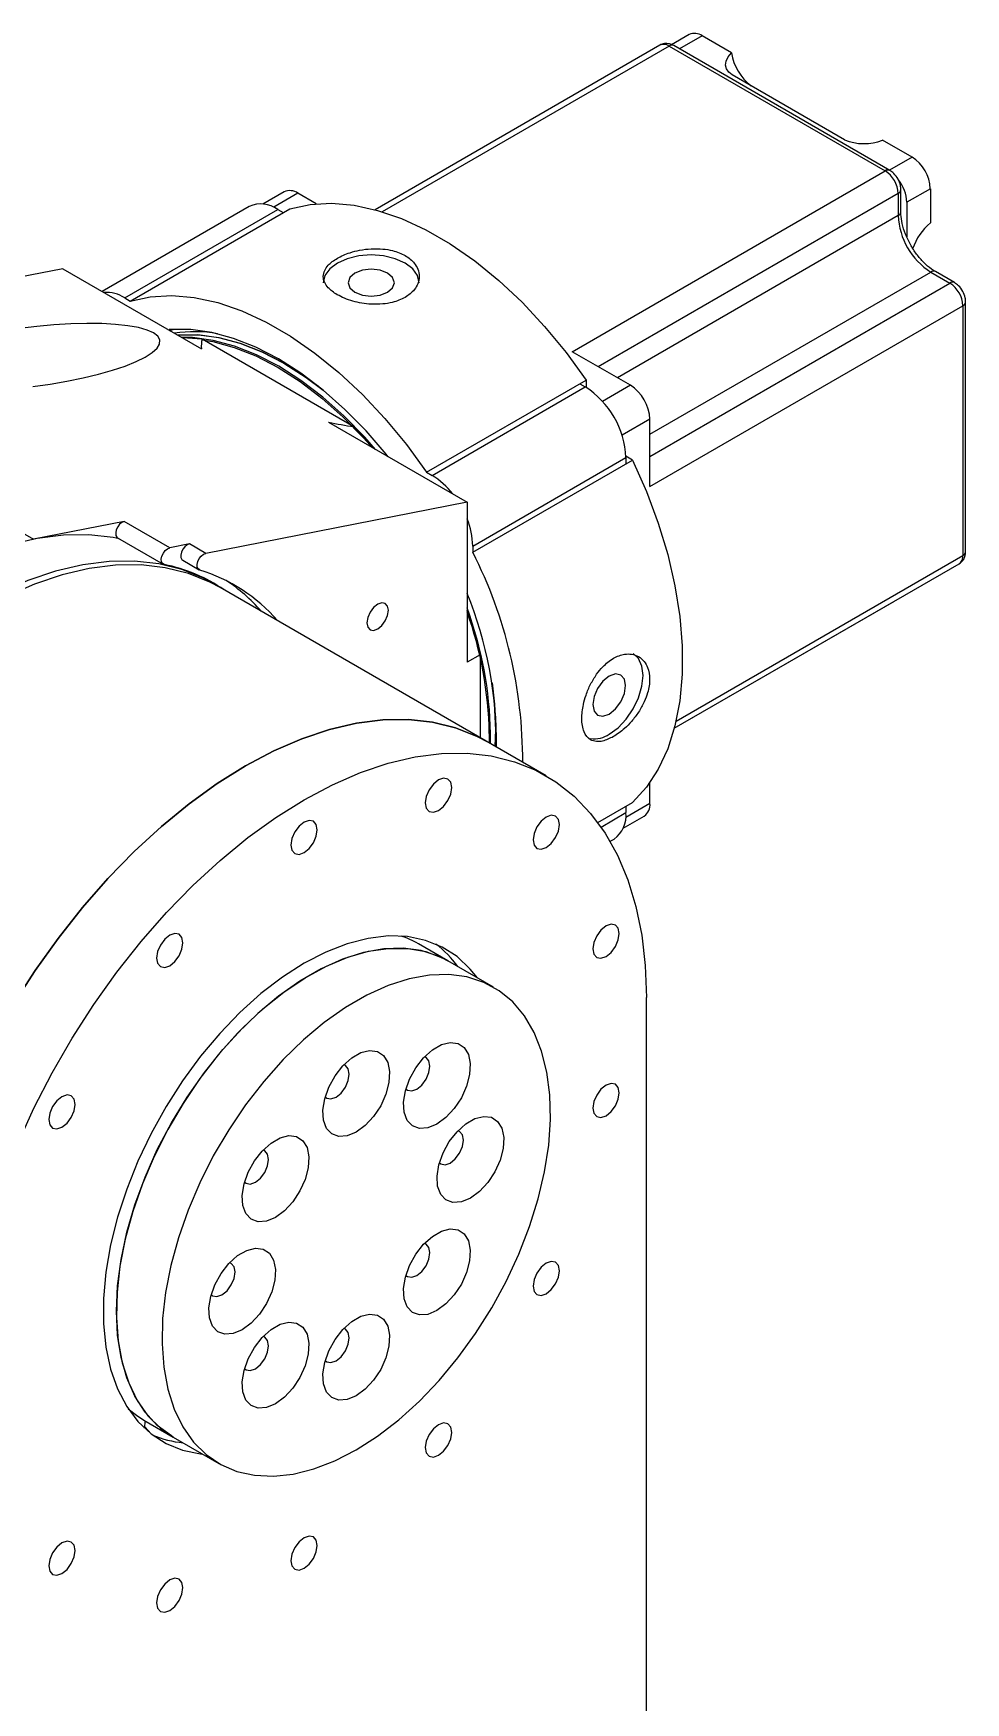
# Model space of a CAD drawing. Header units: millimetres. Extents: x 228 to 8791, y 273 to 5008.
# Drawn here: x 1382.3 to 1483.4, y 935.5 to 1116.4 of the extents above; entities that cross this region are included whole.
import ezdxf

# ---------------------------------------------------------------- set-up
doc = ezdxf.new("R2010")
doc.units = ezdxf.units.MM

msp = doc.modelspace()

# ---------------------------------------------------------------- linework, layer by layer
at = {"color": 7, "linetype": 'Continuous', "lineweight": 25}
for p, q in [((1450.202, 1115.103), (1419.316, 1097.273)), ((1451.202, 1115.004), (1420.097, 1097.047)), ((1451.202, 1115.004), (1474.635, 1101.476)), ((1453.387, 1116.257), (1451.467, 1115.148)), ((1475.135, 1101.525), (1451.702, 1115.053)), ((1454.787, 1116.118), (1452.322, 1114.695)), ((1457.982, 1114.274), (1454.787, 1116.118)), ((1470.214, 1104.859), (1458.052, 1111.88)), ((1477.556, 1102.974), (1474.361, 1104.818)), ((1477.556, 1102.974), (1475.091, 1101.551)), ((1440.694, 1081.882), (1474.635, 1101.476)), ((1409.446, 1099.204), (1407.16, 1097.884)), ((1410.946, 1099.055), (1408.321, 1097.539)), ((1412.92, 1097.916), (1410.946, 1099.055)), ((1476.05, 1099.026), (1443.523, 1080.249)), ((1476.05, 1099.026), (1476.05, 1096.634)), ((1476.343, 1097.042), (1476.343, 1099.434)), ((1479.536, 1099.545), (1476.99, 1098.075)), ((1479.536, 1099.545), (1479.536, 1095.855)), ((1405.651, 1097.614), (1389.713, 1088.413)), ((1392.159, 1087.711), (1408.776, 1097.304)), ((1392.747, 1087.372), (1410.071, 1097.373)), ((1408.776, 1097.304), (1409.364, 1096.964)), ((1476.05, 1096.634), (1445.595, 1079.053)), ((1476.99, 1098.075), (1476.99, 1094.314)), ((1385.455, 1090.871), (1345.133, 1082.983)), ((1385.455, 1090.871), (1400.474, 1082.201)), ((1449.13, 1072.929), (1479.585, 1090.51)), ((1449.13, 1070.537), (1481.657, 1089.314)), ((1479.585, 1090.51), (1481.657, 1089.314)), ((1482.157, 1089.364), (1480.085, 1090.56)), ((1392.159, 1087.711), (1392.747, 1087.372)), ((1449.13, 1067.271), (1483.071, 1086.865)), ((1483.071, 1086.865), (1483.071, 1059.804)), ((1483.364, 1060.213), (1483.364, 1087.273)), ((1397.037, 1084.185), (1397.408, 1084.299)), ((1397.209, 1084.24), (1397.373, 1084.297)), ((1345.133, 1082.983), (1382.256, 1061.553)), ((1400.55, 1083.25), (1398.416, 1083.389)), ((1417.03, 1073.736), (1400.55, 1083.25)), ((1447.009, 1078.237), (1440.694, 1081.882)), ((1424.903, 1068.808), (1442.227, 1078.809)), ((1441.52, 1078.401), (1442.109, 1078.061)), ((1442.227, 1078.809), (1442.227, 1077.991)), ((1425.492, 1068.469), (1442.109, 1078.061)), ((1447.009, 1078.237), (1443.987, 1076.493)), ((1414.277, 1074.233), (1429.296, 1065.562)), ((1419.163, 1071.412), (1417.03, 1073.736)), ((1449.13, 1074.562), (1446.109, 1072.818)), ((1449.13, 1067.271), (1449.13, 1074.562)), ((1429.911, 1060.814), (1446.528, 1070.407)), ((1429.911, 1060.135), (1447.235, 1070.136)), ((1447.235, 1070.136), (1446.526, 1070.545)), ((1446.528, 1070.407), (1446.528, 1069.727)), ((1424.903, 1068.808), (1425.492, 1068.469)), ((1429.296, 1065.562), (1400.946, 1060.017)), ((1429.296, 1065.562), (1429.296, 1048.219)), ((1392.109, 1063.48), (1382.256, 1061.553)), ((1397.058, 1060.623), (1392.109, 1063.48)), ((1391.387, 1061.711), (1396.336, 1058.853)), ((1399.178, 1061.037), (1397.058, 1060.623)), ((1400.946, 1060.017), (1399.178, 1061.037)), ((1429.911, 1060.814), (1429.911, 1060.135)), ((1398.456, 1059.268), (1400.224, 1058.247)), ((1451.769, 1041.058), (1482.657, 1058.889)), ((1451.965, 1041.847), (1483.071, 1059.804)), ((1401.804, 1056.735), (1400.658, 1057.396)), ((1437.866, 1035.916), (1402.511, 1056.326)), ((1451.769, 1041.056), (1475.635, 1054.834)), ((1475.669, 1054.854), (1475.635, 1054.834)), ((1430.71, 1049.035), (1429.296, 1048.219)), ((1430.71, 1049.035), (1430.71, 1040.047)), ((1431.7, 1040.494), (1431.683, 1039.486)), ((1431.822, 1039.406), (1431.841, 1040.494)), ((1432.352, 1039.099), (1432.407, 1040.903)), ((1432.407, 1040.821), (1432.357, 1039.097)), ((1449.13, 1032.919), (1449.13, 1035.199)), ((1443.484, 1030.837), (1447.235, 1033.003)), ((1443.828, 1030.356), (1446.528, 1031.915)), ((1446.222, 1030.225), (1448.509, 1031.545)), ((1449.13, 1032.919), (1446.505, 1031.403)), ((1446.528, 1032.594), (1446.528, 1031.915)), ((1444.81, 1028.809), (1445.233, 1029.053)), ((1427.222, 1015.845), (1424.008, 1017.701)), ((1432.172, 1012.988), (1427.222, 1015.845)), ((1448.741, 826.116), (1448.741, 1011.879)), ((1394.236, 966.079), (1397.428, 964.236)), ((1394.325, 965.183), (1394.409, 965.981)), ((1394.358, 965.36), (1395.026, 964.585)), ((1397.428, 964.236), (1402.378, 961.378))]:
    msp.add_line(p, q, dxfattribs=at)
at = {"color": 7, "linetype": 'Continuous', "lineweight": 25, "flags": 128}
for points in [[(1458.052, 1111.88), (1457.666, 1112.176), (1457.423, 1112.534), (1457.333, 1112.939), (1457.399, 1113.376), (1457.618, 1113.827), (1457.982, 1114.274)], [(1410.071, 1097.373), (1412.261, 1097.844), (1414.591, 1097.972), (1417.037, 1097.758), (1419.574, 1097.201), (1422.178, 1096.309), (1424.821, 1095.09), (1427.477, 1093.557), (1430.121, 1091.724), (1432.724, 1089.61), (1435.261, 1087.237), (1437.707, 1084.628), (1440.037, 1081.809), (1442.227, 1078.809)], [(1424.101, 1089.361), (1423.924, 1090.138), (1423.405, 1090.862), (1422.578, 1091.484), (1421.501, 1091.961), (1420.247, 1092.261), (1418.901, 1092.363), (1417.555, 1092.261), (1416.301, 1091.961), (1415.224, 1091.484), (1414.398, 1090.862), (1413.879, 1090.138), (1413.701, 1089.361), (1413.701, 1089.361)], [(1420.678, 1088.336), (1421.223, 1088.806), (1421.414, 1089.361), (1421.223, 1089.916), (1420.678, 1090.387), (1419.863, 1090.701), (1418.901, 1090.812), (1417.94, 1090.701), (1417.125, 1090.387), (1416.58, 1089.916), (1416.389, 1089.361), (1416.58, 1088.806), (1417.125, 1088.336), (1417.94, 1088.021), (1418.901, 1087.911), (1419.863, 1088.021), (1420.678, 1088.336)], [(1392.747, 1087.372), (1394.937, 1087.843), (1397.267, 1087.971), (1399.713, 1087.757), (1402.25, 1087.2), (1404.854, 1086.308), (1407.497, 1085.089), (1410.153, 1083.556), (1412.796, 1081.723), (1415.4, 1079.609), (1417.937, 1077.236), (1420.383, 1074.627), (1422.713, 1071.808), (1424.903, 1068.808)], [(1382.192, 1078.108), (1384.061, 1078.367), (1385.893, 1078.679), (1387.655, 1079.037), (1389.315, 1079.436), (1390.844, 1079.869), (1392.215, 1080.328), (1393.401, 1080.804), (1394.384, 1081.29), (1395.144, 1081.775), (1395.669, 1082.253), (1395.948, 1082.713), (1395.977, 1083.149), (1395.756, 1083.551), (1395.288, 1083.913), (1394.581, 1084.229), (1393.649, 1084.492), (1392.508, 1084.699), (1391.179, 1084.845), (1389.684, 1084.927), (1388.052, 1084.945), (1386.311, 1084.897), (1384.492, 1084.786), (1382.629, 1084.612), (1380.754, 1084.379)], [(1420.744, 1070.499), (1420.518, 1070.78), (1418.332, 1073.306), (1416.046, 1075.625), (1413.682, 1077.71), (1411.266, 1079.54), (1408.825, 1081.095), (1406.384, 1082.359), (1403.968, 1083.317), (1401.605, 1083.961), (1399.318, 1084.283), (1397.132, 1084.28), (1396.987, 1084.268)], [(1397.88, 1083.698), (1397.936, 1083.703), (1400.079, 1083.727), (1402.325, 1083.426), (1404.648, 1082.804), (1407.024, 1081.867), (1409.426, 1080.625), (1411.828, 1079.093), (1413.701, 1077.694)], [(1413.197, 1078.101), (1411.892, 1079.057), (1409.497, 1080.584), (1407.102, 1081.822), (1404.734, 1082.756), (1402.417, 1083.377), (1400.178, 1083.677), (1398.042, 1083.653), (1397.97, 1083.646)], [(1419.373, 1071.291), (1418.208, 1072.608), (1415.962, 1074.9), (1413.638, 1076.96), (1411.263, 1078.767), (1408.86, 1080.299), (1406.458, 1081.54), (1404.082, 1082.477), (1401.759, 1083.099), (1399.513, 1083.4), (1398.348, 1083.428)], [(1400.749, 1083.135), (1401.71, 1082.968), (1404.026, 1082.348), (1406.395, 1081.414), (1408.79, 1080.176), (1411.184, 1078.649), (1413.553, 1076.848), (1415.869, 1074.794), (1418.108, 1072.51), (1419.006, 1071.503)], [(1447.235, 1070.136), (1448.738, 1066.738), (1450.014, 1063.311), (1451.051, 1059.888), (1451.838, 1056.504), (1452.367, 1053.193), (1452.632, 1049.987), (1452.632, 1046.919), (1452.367, 1044.021), (1451.838, 1041.32), (1451.051, 1038.844), (1450.014, 1036.618), (1448.738, 1034.664), (1447.235, 1033.003)], [(1392.109, 1063.48), (1391.859, 1063.377), (1391.613, 1063.172), (1391.402, 1062.892), (1391.252, 1062.572), (1391.183, 1062.252), (1391.203, 1061.974), (1391.31, 1061.772), (1391.387, 1061.711)], [(1391.568, 1061.606), (1390.91, 1061.734), (1388.275, 1062.026), (1385.518, 1061.991), (1382.66, 1061.629), (1379.719, 1060.942), (1376.716, 1059.936), (1373.672, 1058.616), (1370.606, 1056.993), (1367.54, 1055.077), (1364.496, 1052.881), (1361.493, 1050.42), (1358.552, 1047.712), (1355.694, 1044.774), (1352.937, 1041.626), (1350.462, 1038.505)], [(1396.439, 1058.814), (1396.259, 1058.914), (1396.153, 1059.116), (1396.133, 1059.395), (1396.202, 1059.714), (1396.352, 1060.034), (1396.563, 1060.315), (1396.809, 1060.519), (1397.058, 1060.623)], [(1399.178, 1061.037), (1398.934, 1060.937), (1398.692, 1060.739), (1398.483, 1060.467), (1398.331, 1060.154), (1398.256, 1059.839), (1398.266, 1059.56), (1398.36, 1059.351), (1398.456, 1059.268)], [(1402.155, 1056.526), (1400.698, 1057.321), (1398.357, 1058.259), (1395.86, 1058.877), (1393.224, 1059.169), (1390.468, 1059.133), (1387.61, 1058.771), (1384.669, 1058.085), (1381.666, 1057.078), (1378.621, 1055.759), (1375.556, 1054.135), (1372.49, 1052.219), (1369.445, 1050.023), (1366.443, 1047.563), (1363.502, 1044.854), (1360.644, 1041.916), (1357.887, 1038.769), (1355.251, 1035.434), (1353.739, 1033.356)], [(1402.511, 1056.326), (1401.406, 1056.913), (1399.064, 1057.851), (1396.567, 1058.468), (1393.931, 1058.76), (1391.175, 1058.725), (1388.317, 1058.363), (1385.376, 1057.676), (1382.373, 1056.67), (1379.328, 1055.351), (1376.263, 1053.727), (1373.197, 1051.811), (1370.153, 1049.615), (1367.15, 1047.155), (1364.209, 1044.446), (1361.351, 1041.508), (1358.594, 1038.361), (1355.958, 1035.025), (1354.445, 1032.947)], [(1400.295, 1058.217), (1400.128, 1058.33), (1400.034, 1058.54), (1400.023, 1058.819), (1400.099, 1059.134), (1400.251, 1059.446), (1400.46, 1059.718), (1400.702, 1059.916), (1400.946, 1060.017)], [(1419.598, 1051.825), (1420.044, 1052.185), (1420.423, 1052.696), (1420.675, 1053.279), (1420.764, 1053.846), (1420.675, 1054.31), (1420.423, 1054.601), (1420.044, 1054.675), (1419.598, 1054.52), (1419.151, 1054.159), (1418.773, 1053.649), (1418.52, 1053.066), (1418.431, 1052.499), (1418.52, 1052.034), (1418.773, 1051.743), (1419.151, 1051.67), (1419.598, 1051.825)], [(1430.71, 1049.035), (1429.798, 1052.35), (1429.296, 1053.862)], [(1444.711, 1040.412), (1445.662, 1041.106), (1446.549, 1042.042), (1447.311, 1043.157), (1447.895, 1044.373), (1448.262, 1045.61), (1448.388, 1046.781), (1448.262, 1047.807), (1447.895, 1048.619), (1447.311, 1049.161), (1447.311, 1049.162)], [(1432.007, 1045.985), (1432.281, 1043.668), (1432.407, 1040.821)], [(1444.711, 1042.607), (1445.391, 1043.155), (1445.967, 1043.933), (1446.352, 1044.821), (1446.487, 1045.684), (1446.352, 1046.391), (1445.967, 1046.834), (1445.391, 1046.946), (1444.711, 1046.71), (1444.031, 1046.161), (1443.454, 1045.384), (1443.069, 1044.496), (1442.934, 1043.633), (1443.069, 1042.926), (1443.454, 1042.482), (1444.031, 1042.37), (1444.711, 1042.607)], [(1432.407, 1040.903), (1432.282, 1043.741), (1432.107, 1045.345)], [(1431.502, 1039.59), (1430.397, 1040.176), (1428.056, 1041.115), (1425.559, 1041.732), (1422.923, 1042.024), (1420.166, 1041.989), (1417.308, 1041.627), (1414.367, 1040.94), (1411.364, 1039.934), (1408.32, 1038.614), (1405.254, 1036.991), (1402.189, 1035.075), (1399.144, 1032.879), (1396.141, 1030.418), (1393.2, 1027.71), (1390.342, 1024.772), (1387.586, 1021.624), (1384.95, 1018.289), (1382.453, 1014.789), (1380.111, 1011.147)], [(1380.111, 1011.147), (1382.453, 1014.789), (1384.95, 1018.289), (1387.586, 1021.624), (1390.342, 1024.772), (1393.2, 1027.71), (1396.141, 1030.418), (1399.144, 1032.879), (1402.189, 1035.075), (1405.254, 1036.991), (1408.32, 1038.614), (1411.364, 1039.934), (1414.367, 1040.94), (1417.308, 1041.627), (1420.166, 1041.989), (1422.923, 1042.024), (1425.559, 1041.732), (1428.056, 1041.115), (1430.397, 1040.176), (1431.502, 1039.59)], [(1380.54, 995.954), (1382.323, 999.867), (1384.306, 1003.716), (1386.475, 1007.473), (1388.817, 1011.115), (1391.314, 1014.615), (1393.949, 1017.95), (1396.706, 1021.098), (1399.564, 1024.036), (1402.505, 1026.744), (1405.508, 1029.205), (1408.553, 1031.401), (1411.618, 1033.317), (1414.684, 1034.94), (1417.728, 1036.26), (1420.731, 1037.266), (1423.672, 1037.953), (1426.53, 1038.315), (1429.287, 1038.35), (1431.923, 1038.058), (1434.42, 1037.441), (1436.761, 1036.503), (1438.93, 1035.25), (1440.913, 1033.691), (1442.696, 1031.837), (1444.267, 1029.7), (1445.614, 1027.294), (1446.73, 1024.638), (1447.605, 1021.747), (1448.235, 1018.643), (1448.614, 1015.346), (1448.741, 1011.879)], [(1426.191, 1032.153), (1426.739, 1032.595), (1427.204, 1033.222), (1427.514, 1033.937), (1427.623, 1034.633), (1427.514, 1035.203), (1427.204, 1035.56), (1426.739, 1035.65), (1426.191, 1035.46), (1425.643, 1035.018), (1425.179, 1034.391), (1424.868, 1033.675), (1424.759, 1032.98), (1424.868, 1032.41), (1425.179, 1032.053), (1425.643, 1031.962), (1426.191, 1032.153)], [(1437.878, 1028.137), (1438.426, 1028.579), (1438.89, 1029.206), (1439.201, 1029.922), (1439.31, 1030.617), (1439.201, 1031.187), (1438.89, 1031.544), (1438.426, 1031.635), (1437.878, 1031.444), (1437.33, 1031.002), (1436.865, 1030.375), (1436.555, 1029.66), (1436.446, 1028.964), (1436.555, 1028.394), (1436.865, 1028.037), (1437.33, 1027.947), (1437.878, 1028.137)], [(1411.618, 1027.581), (1412.166, 1028.023), (1412.631, 1028.65), (1412.941, 1029.365), (1413.05, 1030.061), (1412.941, 1030.631), (1412.631, 1030.988), (1412.166, 1031.078), (1411.618, 1030.888), (1411.07, 1030.446), (1410.606, 1029.819), (1410.295, 1029.103), (1410.186, 1028.408), (1410.295, 1027.838), (1410.606, 1027.481), (1411.07, 1027.39), (1411.618, 1027.581)], [(1397.045, 1015.327), (1397.593, 1015.769), (1398.058, 1016.396), (1398.368, 1017.111), (1398.477, 1017.807), (1398.368, 1018.377), (1398.058, 1018.734), (1397.593, 1018.824), (1397.045, 1018.634), (1396.497, 1018.192), (1396.033, 1017.565), (1395.722, 1016.85), (1395.613, 1016.154), (1395.722, 1015.584), (1396.033, 1015.227), (1396.497, 1015.137), (1397.045, 1015.327)], [(1444.364, 1016.329), (1444.912, 1016.772), (1445.376, 1017.398), (1445.686, 1018.114), (1445.795, 1018.809), (1445.686, 1019.379), (1445.376, 1019.737), (1444.912, 1019.827), (1444.364, 1019.636), (1443.816, 1019.194), (1443.351, 1018.568), (1443.041, 1017.852), (1442.932, 1017.156), (1443.041, 1016.586), (1443.351, 1016.229), (1443.816, 1016.139), (1444.364, 1016.329)], [(1430.407, 1014.006), (1429.642, 1014.965), (1428.215, 1016.309), (1426.594, 1017.35), (1424.796, 1018.075), (1422.845, 1018.476), (1420.762, 1018.549), (1418.571, 1018.292), (1416.299, 1017.709), (1413.973, 1016.807), (1411.618, 1015.595), (1409.264, 1014.088), (1406.937, 1012.305), (1404.665, 1010.265), (1402.475, 1007.992), (1400.391, 1005.514), (1398.44, 1002.86), (1396.643, 1000.06), (1395.021, 997.147), (1393.594, 994.155), (1392.379, 991.121), (1391.389, 988.078), (1390.636, 985.063), (1390.129, 982.111), (1389.874, 979.257), (1389.874, 976.535), (1390.129, 973.975), (1390.636, 971.609), (1391.389, 969.463), (1392.379, 967.563), (1393.594, 965.932), (1395.021, 964.588), (1396.643, 963.548), (1398.44, 962.822), (1400.391, 962.421), (1400.614, 962.397)], [(1391.256, 977.878), (1391.384, 980.628), (1391.766, 983.492), (1392.398, 986.436), (1393.271, 989.424), (1394.376, 992.419), (1395.699, 995.386), (1397.223, 998.287), (1398.931, 1001.089), (1400.802, 1003.756), (1402.812, 1006.257), (1404.938, 1008.561), (1407.153, 1010.64), (1409.431, 1012.469), (1411.745, 1014.026), (1414.065, 1015.291), (1416.364, 1016.251), (1418.615, 1016.892), (1420.789, 1017.207), (1422.86, 1017.192), (1424.803, 1016.848), (1426.595, 1016.178), (1427.222, 1015.845)], [(1427.222, 1015.845), (1426.162, 1016.376), (1424.331, 1016.965), (1422.353, 1017.227), (1420.254, 1017.159), (1418.058, 1016.762), (1415.793, 1016.04), (1413.486, 1015.003), (1411.165, 1013.663), (1408.857, 1012.036), (1406.592, 1010.143), (1404.397, 1008.005), (1402.298, 1005.649), (1400.32, 1003.104), (1398.488, 1000.4), (1396.824, 997.57), (1395.349, 994.649), (1394.079, 991.672), (1393.031, 988.675), (1392.217, 985.695), (1391.647, 982.767), (1391.328, 979.928), (1391.264, 977.212), (1391.456, 974.651), (1391.901, 972.277), (1392.594, 970.119), (1393.526, 968.202), (1394.687, 966.551), (1396.062, 965.185), (1397.428, 964.236)], [(1417.275, 962.853), (1419.593, 964.339), (1421.882, 966.102), (1424.116, 968.121), (1426.267, 970.371), (1428.308, 972.825), (1430.216, 975.454), (1431.966, 978.225), (1433.538, 981.105), (1434.913, 984.058), (1436.074, 987.05), (1437.006, 990.043), (1437.699, 993.001), (1438.144, 995.889), (1438.336, 998.671), (1438.272, 1001.313), (1437.953, 1003.785), (1437.383, 1006.054), (1436.569, 1008.095), (1435.521, 1009.881), (1434.252, 1011.392), (1432.776, 1012.61), (1431.112, 1013.518), (1429.28, 1014.107), (1427.303, 1014.369), (1425.203, 1014.301), (1423.008, 1013.904), (1420.743, 1013.183), (1418.436, 1012.146), (1416.114, 1010.806), (1413.807, 1009.179), (1411.542, 1007.285), (1409.347, 1005.147), (1407.247, 1002.791), (1405.27, 1000.246), (1403.438, 997.542), (1401.774, 994.713), (1400.298, 991.792), (1399.029, 988.815), (1397.981, 985.818), (1397.167, 982.838), (1396.597, 979.91), (1396.278, 977.071), (1396.214, 974.354), (1396.406, 971.794), (1396.851, 969.42), (1397.544, 967.261), (1398.476, 965.345), (1399.637, 963.694), (1401.012, 962.327), (1402.584, 961.263), (1404.334, 960.513), (1406.242, 960.087), (1408.283, 959.99), (1410.434, 960.222), (1412.668, 960.782), (1414.957, 961.663), (1417.275, 962.853)], [(1417.275, 997.288), (1416.297, 996.878), (1415.392, 996.81), (1414.626, 997.087), (1414.057, 997.69), (1413.727, 998.573), (1413.66, 999.671), (1413.86, 1000.903), (1414.314, 1002.177), (1414.988, 1003.398), (1415.831, 1004.477), (1416.782, 1005.333), (1417.768, 1005.903), (1418.719, 1006.144), (1419.562, 1006.039), (1420.236, 1005.595), (1420.69, 1004.845), (1420.89, 1003.845), (1420.823, 1002.669), (1420.493, 1001.405), (1419.923, 1000.145), (1419.158, 998.984), (1418.253, 998.007), (1417.275, 997.288)], [(1426.025, 998.154), (1425.047, 997.744), (1424.142, 997.676), (1423.376, 997.953), (1422.807, 998.556), (1422.477, 999.439), (1422.41, 1000.537), (1422.61, 1001.769), (1423.064, 1003.043), (1423.738, 1004.264), (1424.581, 1005.343), (1425.532, 1006.199), (1426.518, 1006.769), (1427.469, 1007.01), (1428.312, 1006.905), (1428.986, 1006.461), (1429.44, 1005.711), (1429.64, 1004.711), (1429.573, 1003.535), (1429.243, 1002.271), (1428.673, 1001.011), (1427.908, 999.85), (1427.003, 998.873), (1426.025, 998.154)], [(1415.083, 1001.084), (1415.631, 1001.527), (1416.095, 1002.153), (1416.406, 1002.869), (1416.515, 1003.565), (1416.406, 1004.134), (1416.095, 1004.492), (1415.913, 1004.564)], [(1423.833, 1001.95), (1424.381, 1002.393), (1424.845, 1003.019), (1425.156, 1003.735), (1425.265, 1004.431), (1425.156, 1005), (1424.845, 1005.358), (1424.663, 1005.43)], [(1444.364, 999.068), (1444.912, 999.51), (1445.376, 1000.137), (1445.686, 1000.853), (1445.795, 1001.548), (1445.686, 1002.118), (1445.376, 1002.475), (1444.912, 1002.566), (1444.364, 1002.375), (1443.816, 1001.933), (1443.351, 1001.306), (1443.041, 1000.591), (1442.932, 999.895), (1443.041, 999.325), (1443.351, 998.968), (1443.816, 998.878), (1444.364, 999.068)], [(1385.358, 997.818), (1385.906, 998.26), (1386.371, 998.887), (1386.681, 999.603), (1386.79, 1000.298), (1386.681, 1000.868), (1386.371, 1001.225), (1385.906, 1001.316), (1385.358, 1001.125), (1384.81, 1000.683), (1384.346, 1000.056), (1384.035, 999.341), (1383.926, 998.645), (1384.035, 998.075), (1384.346, 997.718), (1384.81, 997.628), (1385.358, 997.818)], [(1413.916, 1001.106), (1414.07, 1000.984), (1414.535, 1000.894), (1415.083, 1001.084)], [(1422.666, 1001.972), (1422.82, 1001.85), (1423.285, 1001.76), (1423.833, 1001.95)], [(1429.649, 990.142), (1428.672, 989.733), (1427.766, 989.664), (1427.001, 989.941), (1426.432, 990.544), (1426.101, 991.427), (1426.034, 992.525), (1426.235, 993.757), (1426.689, 995.031), (1427.362, 996.253), (1428.206, 997.331), (1429.156, 998.188), (1430.143, 998.757), (1431.093, 998.998), (1431.936, 998.893), (1432.61, 998.449), (1433.064, 997.699), (1433.265, 996.699), (1433.197, 995.523), (1432.867, 994.259), (1432.298, 992.999), (1431.532, 991.838), (1430.627, 990.861), (1429.649, 990.142)], [(1427.457, 993.939), (1428.005, 994.381), (1428.47, 995.007), (1428.78, 995.723), (1428.889, 996.419), (1428.78, 996.988), (1428.47, 997.346), (1428.288, 997.419)], [(1408.525, 988.051), (1407.547, 987.642), (1406.642, 987.573), (1405.876, 987.851), (1405.307, 988.453), (1404.977, 989.336), (1404.91, 990.434), (1405.11, 991.666), (1405.564, 992.94), (1406.238, 994.162), (1407.081, 995.241), (1408.032, 996.097), (1409.018, 996.667), (1409.969, 996.908), (1410.812, 996.802), (1411.486, 996.358), (1411.94, 995.609), (1412.14, 994.609), (1412.073, 993.433), (1411.743, 992.168), (1411.173, 990.909), (1410.408, 989.747), (1409.503, 988.771), (1408.525, 988.051)], [(1406.333, 991.848), (1406.881, 992.29), (1407.345, 992.917), (1407.656, 993.632), (1407.765, 994.328), (1407.656, 994.898), (1407.345, 995.255), (1407.163, 995.328)], [(1426.291, 993.96), (1426.445, 993.838), (1426.909, 993.748), (1427.457, 993.939)], [(1405.166, 991.869), (1405.32, 991.748), (1405.785, 991.657), (1406.333, 991.848)], [(1426.025, 977.945), (1425.047, 977.536), (1424.142, 977.468), (1423.376, 977.745), (1422.807, 978.347), (1422.477, 979.23), (1422.41, 980.329), (1422.61, 981.56), (1423.064, 982.834), (1423.738, 984.056), (1424.581, 985.135), (1425.532, 985.991), (1426.518, 986.561), (1427.469, 986.802), (1428.312, 986.697), (1428.986, 986.253), (1429.44, 985.503), (1429.64, 984.503), (1429.573, 983.327), (1429.243, 982.062), (1428.673, 980.803), (1427.908, 979.642), (1427.003, 978.665), (1426.025, 977.945)], [(1404.901, 975.855), (1403.923, 975.445), (1403.018, 975.377), (1402.252, 975.654), (1401.683, 976.257), (1401.352, 977.14), (1401.285, 978.238), (1401.486, 979.47), (1401.94, 980.744), (1402.614, 981.965), (1403.457, 983.044), (1404.407, 983.9), (1405.394, 984.47), (1406.344, 984.711), (1407.188, 984.606), (1407.861, 984.162), (1408.315, 983.412), (1408.516, 982.412), (1408.449, 981.236), (1408.118, 979.972), (1407.549, 978.712), (1406.784, 977.551), (1405.878, 976.574), (1404.901, 975.855)], [(1423.833, 981.742), (1424.381, 982.184), (1424.845, 982.811), (1425.156, 983.526), (1425.265, 984.222), (1425.156, 984.792), (1424.845, 985.149), (1424.663, 985.222)], [(1402.709, 979.651), (1403.257, 980.094), (1403.721, 980.72), (1404.031, 981.436), (1404.14, 982.132), (1404.031, 982.701), (1403.721, 983.059), (1403.539, 983.131)], [(1437.878, 979.772), (1438.426, 980.214), (1438.89, 980.841), (1439.201, 981.557), (1439.31, 982.252), (1439.201, 982.822), (1438.89, 983.179), (1438.426, 983.27), (1437.878, 983.079), (1437.33, 982.637), (1436.865, 982.01), (1436.555, 981.295), (1436.446, 980.599), (1436.555, 980.029), (1436.865, 979.672), (1437.33, 979.582), (1437.878, 979.772)], [(1422.666, 981.763), (1422.82, 981.642), (1423.285, 981.552), (1423.833, 981.742)], [(1401.542, 979.673), (1401.696, 979.551), (1402.161, 979.461), (1402.709, 979.651)], [(1397.428, 964.236), (1397.223, 964.357), (1395.699, 965.499), (1394.376, 966.938), (1393.271, 968.658), (1392.398, 970.637), (1391.766, 972.852), (1391.384, 975.275), (1391.256, 977.878)], [(1417.275, 968.709), (1416.297, 968.3), (1415.392, 968.231), (1414.626, 968.508), (1414.057, 969.111), (1413.727, 969.994), (1413.66, 971.092), (1413.86, 972.324), (1414.314, 973.598), (1414.988, 974.819), (1415.831, 975.898), (1416.782, 976.754), (1417.768, 977.324), (1418.719, 977.565), (1419.562, 977.46), (1420.236, 977.016), (1420.69, 976.266), (1420.89, 975.266), (1420.823, 974.09), (1420.493, 972.826), (1419.923, 971.566), (1419.158, 970.405), (1418.253, 969.428), (1417.275, 968.709)], [(1408.525, 967.843), (1407.547, 967.434), (1406.642, 967.365), (1405.876, 967.642), (1405.307, 968.245), (1404.977, 969.128), (1404.91, 970.226), (1405.11, 971.458), (1405.564, 972.732), (1406.238, 973.953), (1407.081, 975.032), (1408.032, 975.889), (1409.018, 976.458), (1409.969, 976.699), (1410.812, 976.594), (1411.486, 976.15), (1411.94, 975.4), (1412.14, 974.4), (1412.073, 973.224), (1411.743, 971.96), (1411.173, 970.7), (1410.408, 969.539), (1409.503, 968.562), (1408.525, 967.843)], [(1415.083, 972.506), (1415.631, 972.948), (1416.095, 973.574), (1416.406, 974.29), (1416.515, 974.986), (1416.406, 975.555), (1416.095, 975.913), (1415.913, 975.985)], [(1406.333, 971.64), (1406.881, 972.082), (1407.345, 972.708), (1407.656, 973.424), (1407.765, 974.12), (1407.656, 974.689), (1407.345, 975.047), (1407.163, 975.119)], [(1405.166, 971.661), (1405.32, 971.539), (1405.785, 971.449), (1406.333, 971.64)], [(1413.916, 972.527), (1414.07, 972.405), (1414.535, 972.315), (1415.083, 972.506)], [(1392.55, 967.296), (1393.427, 966.597), (1394.236, 966.079)], [(1426.191, 962.263), (1426.739, 962.706), (1427.204, 963.332), (1427.514, 964.048), (1427.623, 964.743), (1427.514, 965.313), (1427.204, 965.671), (1426.739, 965.761), (1426.191, 965.57), (1425.643, 965.128), (1425.179, 964.502), (1424.868, 963.786), (1424.759, 963.09), (1424.868, 962.52), (1425.179, 962.163), (1425.643, 962.073), (1426.191, 962.263)], [(1411.618, 950.009), (1412.166, 950.452), (1412.631, 951.078), (1412.941, 951.794), (1413.05, 952.49), (1412.941, 953.059), (1412.631, 953.417), (1412.166, 953.507), (1411.618, 953.316), (1411.07, 952.874), (1410.606, 952.248), (1410.295, 951.532), (1410.186, 950.836), (1410.295, 950.267), (1410.606, 949.909), (1411.07, 949.819), (1411.618, 950.009)], [(1385.358, 949.453), (1385.906, 949.895), (1386.371, 950.522), (1386.681, 951.238), (1386.79, 951.933), (1386.681, 952.503), (1386.371, 952.86), (1385.906, 952.951), (1385.358, 952.76), (1384.81, 952.318), (1384.346, 951.691), (1384.035, 950.976), (1383.926, 950.28), (1384.035, 949.71), (1384.346, 949.353), (1384.81, 949.263), (1385.358, 949.453)], [(1397.045, 945.438), (1397.593, 945.88), (1398.058, 946.506), (1398.368, 947.222), (1398.477, 947.918), (1398.368, 948.488), (1398.058, 948.845), (1397.593, 948.935), (1397.045, 948.745), (1396.497, 948.302), (1396.033, 947.676), (1395.722, 946.96), (1395.613, 946.264), (1395.722, 945.695), (1396.033, 945.337), (1396.497, 945.247), (1397.045, 945.438)]]:
    msp.add_lwpolyline(points, dxfattribs=at)
at = {"color": 7, "linetype": 'Continuous', "lineweight": 25}
for centre, radius, start, end in [((1453.967, 1114.973), 1.408, 54.38242, 114.30712), ((1450.616, 1114.186), 1.006, 54.38242, 114.30712), ((1451.495, 1114.595), 0.503, 65.69288, 125.61758), ((1463.403, 1115.066), 5.479, 188.3191, 232.79678), ((1472.337, 1109.91), 5.48, 247.20685, 291.67745), ((1475.237, 1099.349), 4.303, 2.60548, 57.39452), ((1474.928, 1101.067), 0.503, 65.70254, 125.61674), ((1472.979, 1098.887), 3.074, 2.60548, 57.39452), ((1472.707, 1097.877), 4.287, 2.64708, 38.00925), ((1410.068, 1097.828), 1.509, 54.38242, 114.30712), ((1475.842, 1099.484), 0.503, 294.37565, 354.29378), ((1406.945, 1094.749), 3.144, 54.38242, 114.30712), ((1475.842, 1097.092), 0.503, 294.39203, 354.10608), ((1483.726, 1096.983), 7.684, 182.60548, 237.39452), ((1483.704, 1090.966), 6.424, 130.44948, 161.30094), ((1479.877, 1090.113), 0.492, 64.75907, 126.31856), ((1481.95, 1088.905), 0.503, 65.70254, 125.61674), ((1480.001, 1086.725), 3.074, 2.60548, 57.39452), ((1390.134, 1084.562), 3.744, 57.26173, 93.42718), ((1482.864, 1087.323), 0.503, 294.37565, 354.29378), ((1399.712, 1069.676), 14.367, 79.91237, 98.60246), ((1404.499, 1082.44), 4.032, 168.40276, 183.39881), ((1436.933, 1069.97), 9.605, 2.60548, 57.39452), ((1444.524, 1074.353), 4.61, 2.60548, 57.39452), ((1429.028, 1148.172), 75.396, 258.71752, 260.84361), ((1421.212, 1061.413), 8.252, 37.70731, 58.75919), ((1421.659, 1060.635), 8.254, 1.24318, 22.29657), ((1392.885, 1041.272), 17.898, 55.78476, 78.5477), ((1385.621, 1037.574), 49.705, 359.77974, 26.99378), ((1482.12, 1059.683), 0.959, 304.05635, 7.25583), ((1482.864, 1060.263), 0.503, 294.37466, 354.3052), ((1394.996, 1040.842), 18.165, 40.92804, 73.03842), ((1393.031, 1041.647), 18.455, 41.03457, 56.66421), ((1388.861, 1039.284), 43.635, 359.64837, 22.0806), ((1389.938, 1039.699), 41.911, 1.08709, 20.10198), ((1390.607, 1039.814), 41.099, 0.94883, 19.71774), ((1443.093, 1042.803), 2.887, 262.05709, 304.09513), ((1443.465, 1031.577), 3.081, 305.01333, 6.29885), ((1447.66, 1032.757), 1.479, 305.01333, 6.29885), ((1418.978, 1008.974), 10.072, 60.04319, 71.73432), ((1419.272, 1008.842), 11.049, 35.32908, 53.02314), ((1399.562, 974.798), 11.228, 247.12439, 264.53414)]:
    msp.add_arc(centre, radius, start, end, dxfattribs=at)
for points, knots in [([(1451.702, 1115.053), (1451.55, 1115.127), (1451.233, 1115.281), (1450.714, 1115.292), (1450.336, 1115.219), (1450.205, 1115.103), (1450.203, 1115.101)], [0, 0, 0, 0, 0.3182942, 0.665599, 0.9936214, 1, 1, 1, 1]), ([(1476.343, 1099.434), (1476.332, 1099.587), (1476.305, 1099.977), (1476.052, 1100.605), (1475.635, 1101.181), (1475.283, 1101.424), (1475.135, 1101.525)], [0, 0, 0, 0, 0.1877998, 0.4778618, 0.7807326, 1, 1, 1, 1]), ([(1480.085, 1090.56), (1479.944, 1090.647), (1479.529, 1090.904), (1478.822, 1091.513), (1478.032, 1092.426), (1477.345, 1093.49), (1476.81, 1094.632), (1476.469, 1095.751), (1476.352, 1096.551), (1476.344, 1096.948), (1476.343, 1097.042)], [0, 0, 0, 0, 0.075651, 0.2220997, 0.37007, 0.5191868, 0.6686891, 0.8175135, 0.9564505, 1, 1, 1, 1]), ([(1422.578, 1087.759), (1422.944, 1088.024), (1423.547, 1088.459), (1424.001, 1089.268), (1424.154, 1090.031), (1424.003, 1090.798), (1423.534, 1091.595), (1422.645, 1092.355), (1421.402, 1092.826), (1420.119, 1093.04), (1418.902, 1093.063), (1417.683, 1092.912), (1416.401, 1092.583), (1415.16, 1092.028), (1414.272, 1091.355), (1413.801, 1090.673), (1413.649, 1090.034), (1413.798, 1089.395), (1414.265, 1088.711), (1415.218, 1087.983), (1416.856, 1087.297), (1418.643, 1086.993), (1420.105, 1087.021), (1421.404, 1087.221), (1422.134, 1087.556), (1422.578, 1087.759)], [0, 0, 0, 0, 0.0523032, 0.0861507, 0.1250666, 0.1641715, 0.1980614, 0.2500115, 0.3022137, 0.3360921, 0.3750937, 0.4142379, 0.4481582, 0.500142, 0.5520457, 0.5859535, 0.6251039, 0.6640716, 0.6979354, 0.7501656, 0.812434, 0.8748273, 0.9136056, 0.9474245, 1, 1, 1, 1]), ([(1483.364, 1087.273), (1483.354, 1087.426), (1483.327, 1087.815), (1483.074, 1088.444), (1482.657, 1089.019), (1482.305, 1089.262), (1482.157, 1089.364)], [0, 0, 0, 0, 0.1877998, 0.4778618, 0.7807326, 1, 1, 1, 1]), ([(1482.656, 1058.891), (1482.8, 1058.997), (1483.076, 1059.203), (1483.319, 1059.684), (1483.349, 1060.03), (1483.364, 1060.213)], [0, 0, 0, 0, 0.3374242, 0.6500641, 1, 1, 1, 1]), ([(1445.162, 1040.152), (1445.574, 1040.424), (1446.252, 1040.872), (1447.18, 1041.834), (1447.917, 1042.809), (1448.506, 1043.875), (1448.961, 1045.091), (1449.176, 1046.403), (1448.962, 1047.553), (1448.506, 1048.358), (1447.916, 1048.872), (1447.176, 1049.126), (1446.251, 1049.118), (1445.15, 1048.73), (1444.123, 1047.891), (1443.296, 1046.889), (1442.667, 1045.846), (1442.188, 1044.717), (1441.83, 1043.442), (1441.675, 1041.987), (1441.9, 1040.59), (1442.53, 1039.815), (1443.285, 1039.59), (1444.108, 1039.637), (1444.763, 1039.957), (1445.162, 1040.152)], [0, 0, 0, 0, 0.0523032, 0.0861507, 0.1250666, 0.1641715, 0.1980614, 0.2500115, 0.3022137, 0.3360921, 0.3750937, 0.4142379, 0.4481582, 0.500142, 0.5520457, 0.5859535, 0.6251039, 0.6640716, 0.6979354, 0.7501656, 0.812434, 0.8748273, 0.9136056, 0.9474245, 1, 1, 1, 1])]:
    msp.add_open_spline(points, degree=3, knots=knots, dxfattribs=at)

doc.saveas('drawing.dxf')
